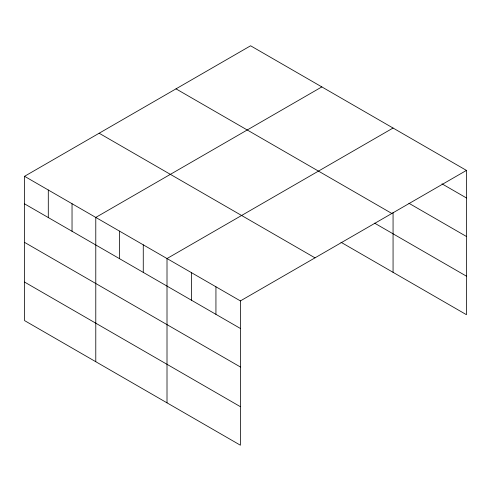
<?xml version="1.0" encoding="UTF-8"?>
<svg xmlns="http://www.w3.org/2000/svg" width="491" height="491" viewBox="0 0 491 491"><rect width="100%" height="100%" fill="white"/><g stroke="black" fill="none" stroke-linecap="round" stroke-linejoin="round"><path stroke-width="0.74" d="M466.45 170.408L240.4 300.915L240.4 445.214L24.55 320.592L24.55 176.3L250.6 45.786L466.45 170.408L466.45 314.7L340.957 242.247M321.832 86.913L95.782 217.421L95.782 361.72M393.064 128.034L167.008 258.548L167.008 402.841M441.986 183.837L466.45 197.959M408.929 203.274L466.45 236.484M176.005 88.859L391.855 213.475M374.596 223.147L466.45 276.175M99.145 133.233L314.995 257.849M24.55 176.3L240.4 300.915M24.55 203.851L240.4 328.473M24.55 242.376L240.4 366.998M24.55 282.067L240.4 406.689M393.064 212.431L393.064 272.333M215.936 286.793L215.936 314.344M191.472 272.671L191.472 300.222M143.268 244.837L143.268 272.395M119.522 231.132L119.522 258.683M72.036 203.716L72.036 231.267M48.296 190.005L48.296 217.562"/></g></svg>
